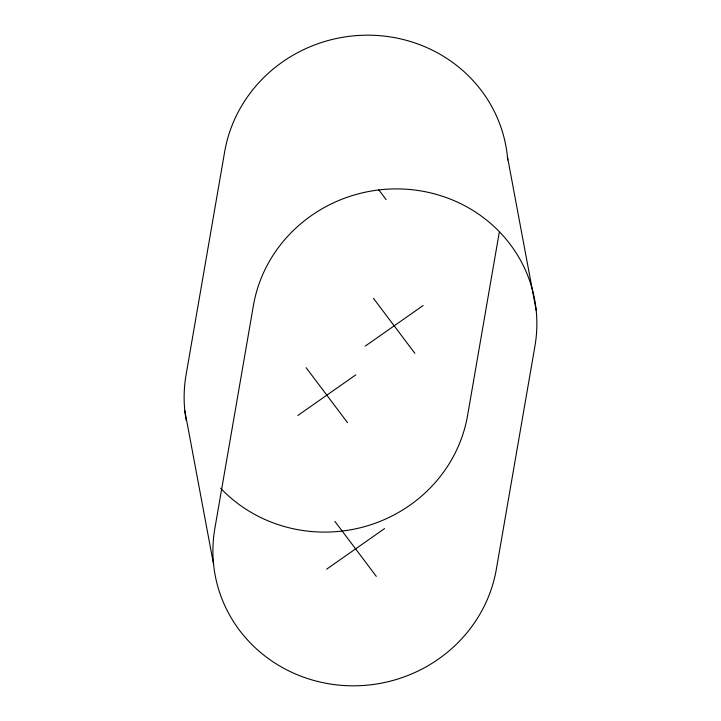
<?xml version="1.0" encoding="UTF-8"?>
<svg xmlns="http://www.w3.org/2000/svg" width="721" height="721" viewBox="0 0 721 721"><rect width="100%" height="100%" fill="white"/><g stroke="black" fill="none" stroke-linecap="round" stroke-linejoin="round"><path stroke-width="1.08" d="M499.256 232.387L467.587 415.485A142.893 136.729 -10.6 0 1 366.71 526.015A142.893 136.729 -10.6 0 1 220.635 488.252M365.205 346.143L423.146 305.524M297.854 415.476L355.795 374.857M326.622 569.193L384.563 528.574M378.768 189.848L386.114 199.6M373.469 298.35L414.881 353.317M306.119 367.683L347.531 422.65M334.886 521.4L376.299 576.367M507.431 156.691L536.199 310.409M184.801 410.591L213.569 564.309M186.198 420.523A142.893 136.729 -10.6 0 1 186.072 374.848L224.655 151.798A142.893 136.729 -10.6 0 1 371.991 35.239A142.893 136.729 -10.6 0 1 507.719 160.008M253.413 305.515L214.84 528.565A142.893 136.729 -10.6 0 0 332.174 684.301A142.893 136.729 -10.6 0 0 496.345 569.202L534.928 346.152A142.893 136.729 -10.6 0 0 417.594 190.416A142.893 136.729 -10.6 0 0 253.413 305.515"/></g></svg>
